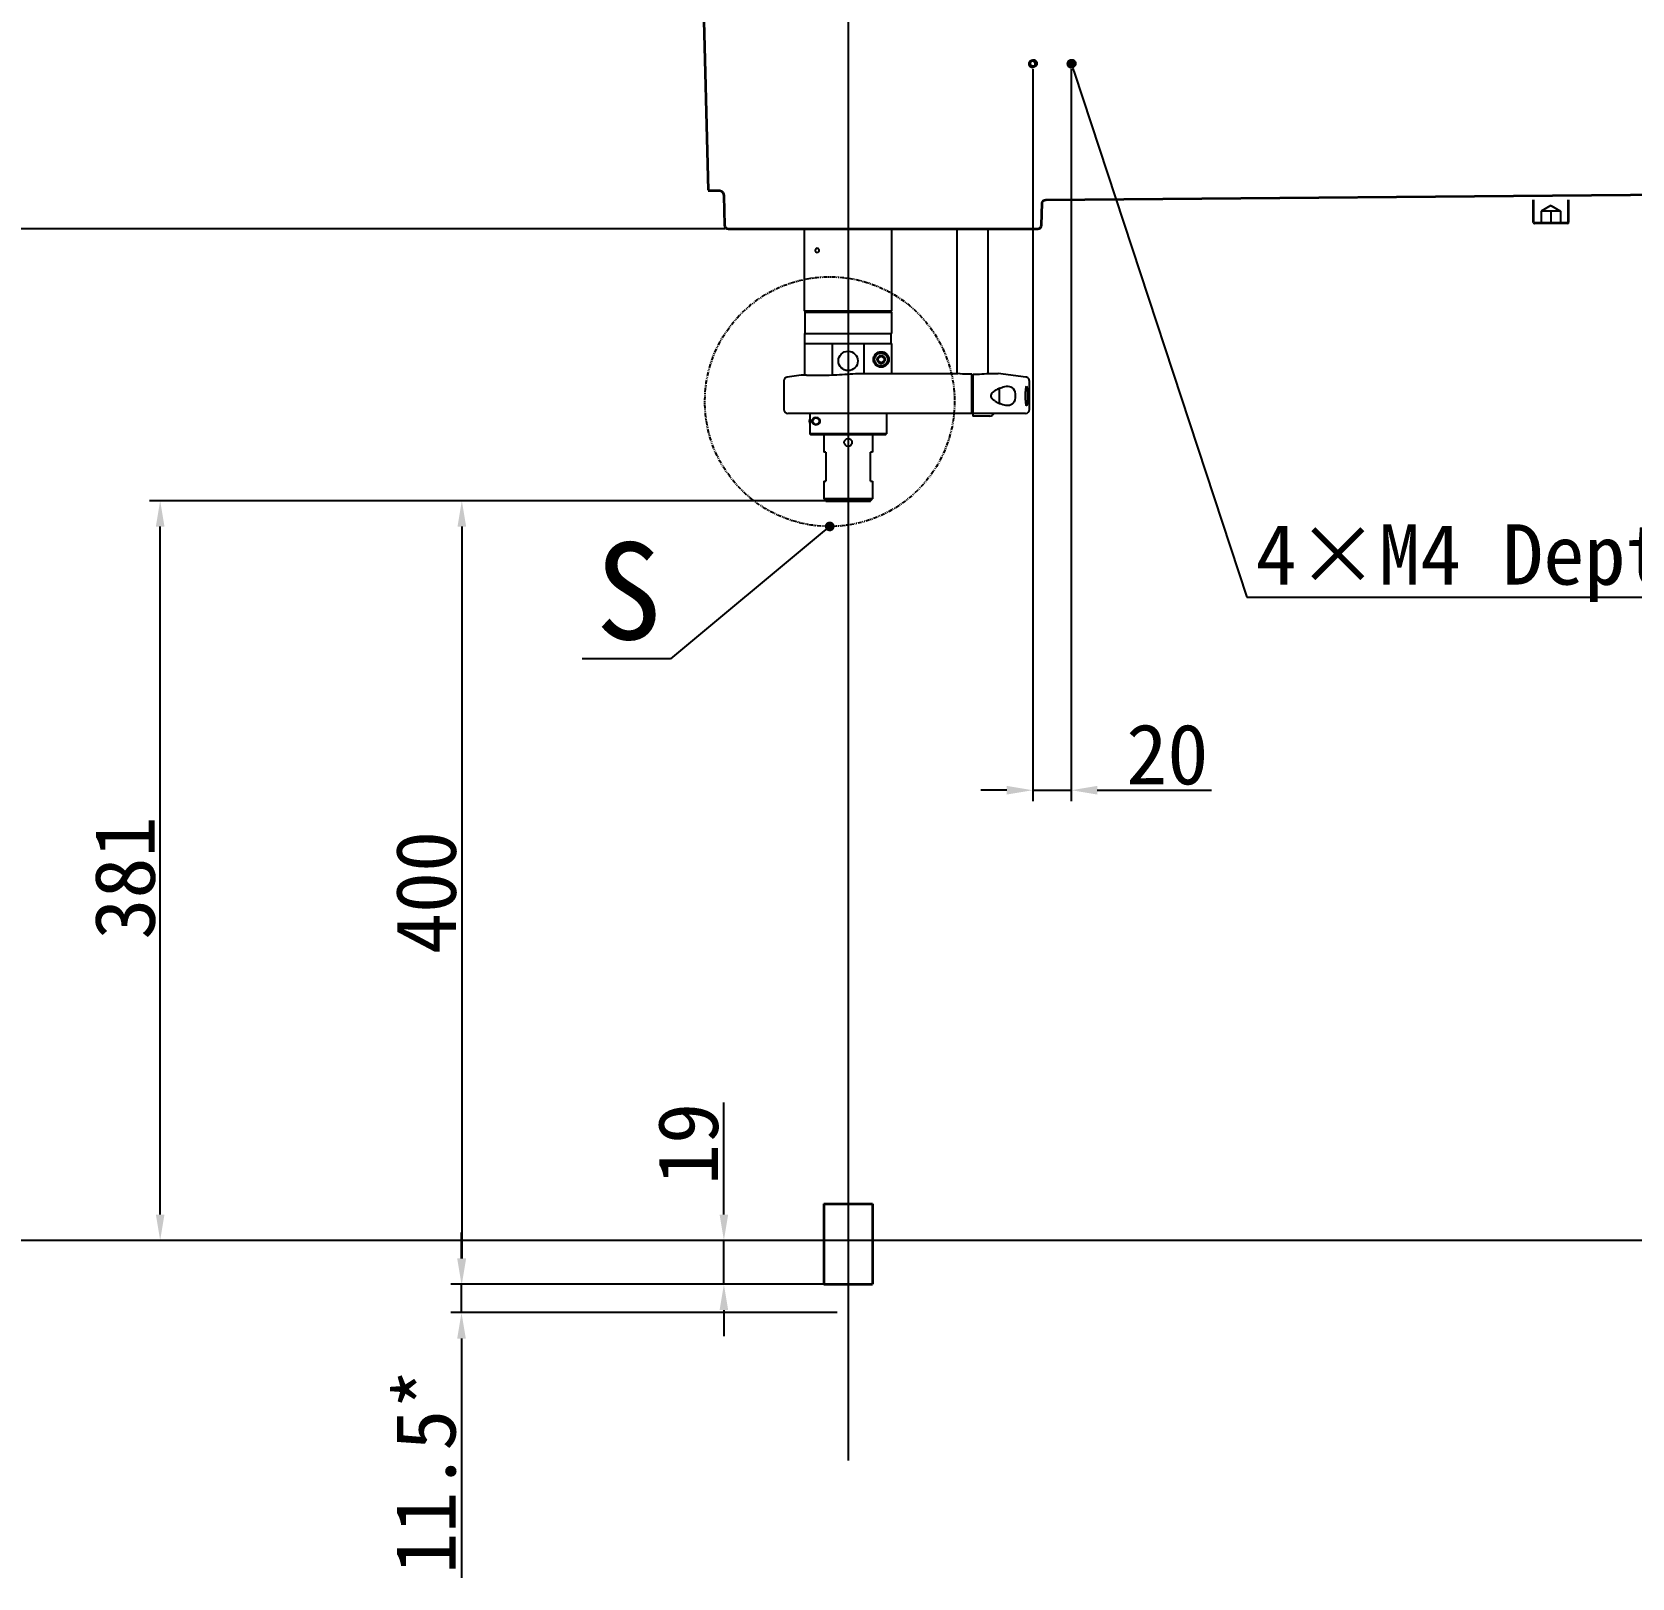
# Model space of a CAD drawing. Header units: millimetres. Extents: x 4086 to 8300, y 123 to 1549.
# Drawn here: x 6651 to 6836.4, y 844.7 to 1023.8 of the extents above; entities that cross this region are included whole.
import ezdxf
from ezdxf import colors
from ezdxf.entities.mleader import LeaderData, LeaderLine
from ezdxf.math import Vec2, Vec3

# ---------------------------------------------------------------- set-up
doc = ezdxf.new("R2010")
doc.units = ezdxf.units.MM
doc.linetypes.add('PHANTOM', pattern=[0.8, 0.45, -0.05, 0.1, -0.05, 0.1, -0.05])
doc.layers.add('中心线', color=7, linetype='Continuous')
for name, color, linetype, lineweight in [('标注', 7, 'Continuous', 25), ('粗线', 7, 'PHANTOM', 35), ('细线', 7, 'Continuous', 25)]:
    doc.layers.add(name, color=color, linetype=linetype, lineweight=lineweight)
doc.styles.get("Standard").update_dxf_attribs({"font": 'simsun.ttc'})
doc.dimstyles.new('直线标注', dxfattribs={"dimtxt": 7, "dimasz": 3, "dimexe": 1.25, "dimexo": 0.625, "dimtad": 1, "dimlfac": 4, "dimdsep": 46, "dimtxsty": 'Standard', "dimcen": 2.5, "dimadec": 0, "dimazin": 0, "dimtm": 1e-09, "dimtfac": 1, "dimtmove": 0, "dimatfit": 3, "dimfxl": 1, "dimarcsym": 0})

# ---------------------------------------------------------------- blocks, each defined once
blk = doc.blocks.new('*D2399')
at = {"layer": 'Defpoints', "color": 0}
for p in [(6665.83, 969.5), (6745.55, 969.5), (6991.74, 883.78)]:
    blk.add_point(p, dxfattribs=at)
at = {"layer": '标注', "color": 0, "linetype": 'Continuous', "lineweight": -2}
for p, q in [((6744.93, 969.5), (6664.58, 969.5)), ((6665.83, 886.78), (6665.83, 966.5)), ((6991.11, 883.78), (6664.58, 883.78))]:
    blk.add_line(p, q, dxfattribs=at)
at = {"layer": '标注', "color": 0}
for points in [[(6666.33, 966.5), (6665.33, 966.5), (6665.83, 969.5)], [(6665.33, 886.78), (6666.33, 886.78), (6665.83, 883.78)]]:
    blk.add_solid(points, dxfattribs=at)
at = {"layer": '标注', "color": 0, "insert": (6658.21, 925.78), "char_height": 7, "attachment_point": 2, "rotation": 90}
blk.add_mtext('381', dxfattribs=at)
blk = doc.blocks.new('*D2400')
at = {"layer": 'Defpoints', "color": 0}
for p in [(6621.42, 1144.6), (6728.74, 1144.6), (6991.74, 883.78)]:
    blk.add_point(p, dxfattribs=at)
at = {"layer": '标注', "color": 0, "linetype": 'Continuous', "lineweight": -2}
for p, q in [((6728.12, 1144.6), (6620.17, 1144.6)), ((6621.42, 886.78), (6621.42, 1141.6)), ((6991.11, 883.78), (6620.17, 883.78))]:
    blk.add_line(p, q, dxfattribs=at)
at = {"layer": '标注', "color": 0}
for points in [[(6621.92, 1141.6), (6620.92, 1141.6), (6621.42, 1144.6)], [(6620.92, 886.78), (6621.92, 886.78), (6621.42, 883.78)]]:
    blk.add_solid(points, dxfattribs=at)
at = {"layer": '标注', "color": 0, "insert": (6613.8, 1037.82), "char_height": 7, "attachment_point": 2, "rotation": 90}
blk.add_mtext('1158.7', dxfattribs=at)
blk = doc.blocks.new('*D2403')
at = {"layer": 'Defpoints', "color": 0}
for p in [(6643.07, 1001), (6731.88, 1001), (6988.09, 883.78)]:
    blk.add_point(p, dxfattribs=at)
at = {"layer": '标注', "color": 0, "linetype": 'Continuous', "lineweight": -2}
for p, q in [((6731.26, 1001), (6641.82, 1001)), ((6643.07, 886.78), (6643.07, 998)), ((6987.46, 883.78), (6641.82, 883.78))]:
    blk.add_line(p, q, dxfattribs=at)
at = {"layer": '标注', "color": 0}
for points in [[(6643.57, 998), (6642.57, 998), (6643.07, 1001)], [(6642.57, 886.78), (6643.57, 886.78), (6643.07, 883.78)]]:
    blk.add_solid(points, dxfattribs=at)
at = {"layer": '标注', "color": 0, "insert": (6635.45, 941.48), "char_height": 7, "attachment_point": 2, "rotation": 90}
blk.add_mtext('523', dxfattribs=at)
blk = doc.blocks.new('_Dot')
at = {"color": 0, "linetype": 'ByBlock', "lineweight": -2}
blk.add_line((-0.5, 0), (-1, 0), dxfattribs=at)
at = {"color": 0, "linetype": 'ByBlock', "const_width": 0.5}
blk.add_lwpolyline([(-0.25, 0, 1), (0.25, 0, 1)], format="xyb", close=True, dxfattribs=at)
blk = doc.blocks.new('*D2424')
at = {"layer": 'Defpoints', "color": 0}
for p in [(6766.95, 1020.12), (6771.42, 1020.13), (6771.42, 935.95)]:
    blk.add_point(p, dxfattribs=at)
at = {"layer": '标注', "color": 0, "lineweight": -2}
for p, q in [((6766.95, 1019.5), (6766.95, 934.7)), ((6771.42, 1019.51), (6771.42, 934.7)), ((6763.95, 935.95), (6760.95, 935.95)), ((6766.95, 935.95), (6771.42, 935.95)), ((6774.42, 935.95), (6787.67, 935.95))]:
    blk.add_line(p, q, dxfattribs=at)
at = {"layer": '标注', "color": 0}
for points in [[(6763.95, 935.45), (6763.95, 936.45), (6766.95, 935.95)], [(6774.42, 936.45), (6774.42, 935.45), (6771.42, 935.95)]]:
    blk.add_solid(points, dxfattribs=at)
at = {"layer": '标注', "color": 0, "insert": (6782.55, 940.07), "char_height": 7, "attachment_point": 5}
blk.add_mtext('20', dxfattribs=at)
blk = doc.blocks.new('*D2425')
at = {"layer": 'Defpoints', "color": 0}
for p in [(6745.55, 969.5), (6700.79, 878.7), (6745.55, 878.7)]:
    blk.add_point(p, dxfattribs=at)
at = {"layer": '标注', "color": 0, "lineweight": -2}
for p, q in [((6744.93, 969.5), (6699.54, 969.5)), ((6700.79, 966.5), (6700.79, 881.7)), ((6744.93, 878.7), (6699.54, 878.7))]:
    blk.add_line(p, q, dxfattribs=at)
at = {"layer": '标注', "color": 0}
for points in [[(6701.29, 966.5), (6700.29, 966.5), (6700.79, 969.5)], [(6700.29, 881.7), (6701.29, 881.7), (6700.79, 878.7)]]:
    blk.add_solid(points, dxfattribs=at)
at = {"layer": '标注', "color": 0, "insert": (6696.66, 924.1), "char_height": 7, "attachment_point": 5, "rotation": 90}
blk.add_mtext('400', dxfattribs=at)
blk = doc.blocks.new('*D2426')
at = {"layer": 'Defpoints', "color": 0}
for p in [(6731.16, 883.78), (6745.55, 883.78), (6745.55, 878.7)]:
    blk.add_point(p, dxfattribs=at)
at = {"layer": '标注', "color": 0, "lineweight": -2}
for p, q in [((6731.16, 886.78), (6731.16, 899.75)), ((6744.93, 883.78), (6729.91, 883.78)), ((6731.16, 878.7), (6731.16, 883.78)), ((6744.93, 878.7), (6729.91, 878.7)), ((6731.16, 875.7), (6731.16, 872.7))]:
    blk.add_line(p, q, dxfattribs=at)
at = {"layer": '标注', "color": 0}
for points in [[(6730.66, 886.78), (6731.66, 886.78), (6731.16, 883.78)], [(6731.66, 875.7), (6730.66, 875.7), (6731.16, 878.7)]]:
    blk.add_solid(points, dxfattribs=at)
at = {"layer": '标注', "color": 0, "insert": (6727.04, 894.96), "char_height": 7, "attachment_point": 5, "rotation": 90}
blk.add_mtext('19', dxfattribs=at)
blk = doc.blocks.new('*D2438')
at = {"layer": 'Defpoints', "color": 0}
for p in [(6700.75, 878.7), (6745.55, 878.7), (6744.93, 875.41)]:
    blk.add_point(p, dxfattribs=at)
at = {"layer": '标注', "color": 0, "lineweight": -2}
for p, q in [((6700.75, 881.7), (6700.75, 884.7)), ((6744.93, 878.7), (6699.5, 878.7)), ((6700.75, 875.41), (6700.75, 878.7)), ((6744.3, 875.41), (6699.5, 875.41)), ((6700.75, 872.41), (6700.75, 844.66))]:
    blk.add_line(p, q, dxfattribs=at)
at = {"layer": '标注', "color": 0}
for points in [[(6700.25, 881.7), (6701.25, 881.7), (6700.75, 878.7)], [(6701.25, 872.41), (6700.25, 872.41), (6700.75, 875.41)]]:
    blk.add_solid(points, dxfattribs=at)
at = {"layer": '标注', "color": 0, "insert": (6696.62, 857.03), "char_height": 7, "attachment_point": 5, "rotation": 90}
blk.add_mtext('11.5*', dxfattribs=at)

msp = doc.modelspace()

# ---------------------------------------------------------------- linework, layer by layer
for p, q in [((6740.49211, 991.50588), (6740.49211, 1001.00088)), ((6750.61711, 991.50588), (6750.61711, 1001.00089)), ((6740.55961, 991.43838), (6740.49211, 991.50588)), ((6740.49211, 991.50588), (6750.61711, 991.50588)), ((6740.59336, 991.43838), (6740.52586, 991.37088)), ((6740.52586, 991.37088), (6740.52586, 988.89588)), ((6740.52586, 991.37088), (6750.58336, 991.37088)), ((6750.54958, 991.43838), (6740.56029, 991.43838)), ((6750.51586, 991.43838), (6750.58336, 991.37088)), ((6750.54961, 991.43838), (6750.61711, 991.50588)), ((6750.58336, 991.37088), (6750.58336, 988.89588))]:
    msp.add_line(p, q)
at = {"color": 7, "linetype": 'Continuous'}
for p, q in [((6758.15461, 1001.00089), (6758.15461, 984.23838)), ((6761.75461, 1001.00089), (6761.75461, 984.23838)), ((6740.54836, 987.72588), (6740.54836, 988.89588)), ((6740.54843, 988.89588), (6750.56079, 988.89588)), ((6750.56086, 987.72588), (6750.56086, 988.89588)), ((6740.49211, 987.72588), (6740.49211, 984.03891)), ((6740.49231, 987.72588), (6750.61429, 987.72588)), ((6743.73711, 984.08348), (6743.73711, 987.72588)), ((6747.3721, 987.72588), (6747.3721, 984.23838)), ((6750.61429, 984.23838), (6750.61429, 987.72588)), ((6749.04445, 986.06313), (6749.37961, 986.25663)), ((6749.04445, 985.67613), (6749.04445, 986.06313)), ((6749.37961, 985.48263), (6749.04445, 985.67613)), ((6749.37961, 986.25663), (6749.71476, 986.06313)), ((6749.71476, 985.67613), (6749.37961, 985.48263)), ((6749.71476, 986.06313), (6749.71476, 985.67613)), ((6738.11473, 983.39113), (6738.11473, 980.07588)), ((6740.11815, 984.03881), (6738.50893, 983.83765)), ((6740.15184, 984.03895), (6740.11798, 984.03896)), ((6740.35752, 984.03905), (6740.15184, 984.03895)), ((6740.52425, 984.03907), (6740.35752, 984.03905)), ((6740.71708, 984.03903), (6740.52425, 984.03907)), ((6746.42783, 984.23853), (6746.3985, 984.23612)), ((6746.42781, 984.23838), (6758.26172, 984.23838)), ((6759.89836, 979.62588), (6759.89836, 984.15493)), ((6760.01086, 984.1707), (6760.01086, 979.28838)), ((6761.57614, 984.23838), (6762.96401, 984.23838)), ((6766.17027, 983.83765), (6762.96444, 984.23838)), ((6766.56446, 980.07588), (6766.56446, 983.39113)), ((6759.89836, 982.21338), (6760.01086, 982.21338)), ((6759.89836, 981.08838), (6760.01086, 981.08838)), ((6763.04836, 982.46651), (6763.04836, 980.83526)), ((6766.114, 979.62588), (6738.56474, 979.62588)), ((6741.11405, 979.62588), (6741.11405, 977.26337)), ((6749.99836, 979.62588), (6749.99836, 977.26348)), ((6761.99405, 979.28838), (6760.01086, 979.28838)), ((6741.11405, 977.26337), (6741.15157, 977.22587)), ((6741.15157, 977.22587), (6741.11405, 977.26337)), ((6749.99836, 977.26348), (6741.11406, 977.26338)), ((6741.15157, 977.22587), (6741.18909, 977.18837)), ((6749.88576, 977.15088), (6749.99836, 977.26348)), ((6741.18909, 977.18837), (6741.22661, 977.15088)), ((6749.88576, 977.15088), (6741.22655, 977.15088)), ((6742.74211, 977.15088), (6742.74211, 975.12588)), ((6748.36711, 977.15088), (6748.36711, 975.12588)), ((6742.96711, 975.12588), (6742.74211, 975.12588)), ((6742.96711, 975.12588), (6742.96711, 971.75088)), ((6748.14211, 971.75088), (6748.14211, 975.12588)), ((6748.36711, 975.12588), (6748.14211, 975.12588)), ((6742.74211, 971.75088), (6742.74211, 969.72588)), ((6742.74211, 971.75088), (6742.96711, 971.75088)), ((6748.14211, 971.75088), (6748.36711, 971.75088)), ((6748.36711, 971.75088), (6748.36711, 969.72588)), ((6742.74211, 969.72588), (6742.96711, 969.50088)), ((6748.36711, 969.72588), (6742.74211, 969.72588)), ((6748.14175, 969.50088), (6742.96711, 969.50088)), ((6748.14211, 969.50088), (6748.36711, 969.72588))]:
    msp.add_line(p, q, dxfattribs=at)
at = {"color": 6, "linetype": 'Continuous'}
for p, q in [((6740.54843, 988.89588), (6740.52586, 988.89588)), ((6750.56079, 988.89588), (6750.58336, 988.89588))]:
    msp.add_line(p, q, dxfattribs=at)
at = {"color": 7, "linetype": 'Continuous'}
for points in [[(6738.50892, 983.83765), (6738.37138, 983.79747), (6738.23192, 983.69401), (6738.14176, 983.54475), (6738.11473, 983.39113)], [(6766.56446, 983.39113), (6766.56407, 983.41008), (6766.55493, 983.48324), (6766.5347, 983.55207), (6766.50463, 983.61534), (6766.46634, 983.67163), (6766.42172, 983.7199), (6766.37259, 983.75973), (6766.32075, 983.79106), (6766.26806, 983.8141), (6766.21658, 983.82939), (6766.17028, 983.83765)], [(6738.11474, 980.07588), (6738.14234, 979.92072), (6738.23799, 979.76647), (6738.38669, 979.66261), (6738.56474, 979.62588)], [(6766.11446, 979.62588), (6766.29252, 979.66261), (6766.44121, 979.76647), (6766.53687, 979.92072), (6766.56446, 980.07588)]]:
    msp.add_lwpolyline(points, dxfattribs=at)
for centre, radius in [((6745.55461, 985.70088), 1.125), ((6749.37961, 985.86963), 0.9), ((6749.37961, 985.86963), 0.7875), ((6749.37961, 985.86963), 0.75375), ((6749.37961, 985.86963), 0.45), ((6749.37961, 985.86963), 0.387), ((6741.84291, 978.72324), 0.37125), ((6745.55461, 976.25088), 0.45)]:
    msp.add_circle(centre, radius, dxfattribs=at)
for centre, radius, start, end in [((6740.7341, 1116.41669), 132.37766, 269.9926363, 270.4138193), ((6740.99426, 1083.62513), 99.58508, 270.4004036, 270.6859569), ((6741.43881, 1050.16886), 66.1259, 270.6478447, 271.9870336), ((6741.58481, 1045.58919), 61.54393, 271.9990246, 272.20404), ((6741.8349, 1040.40273), 56.35171, 272.152749, 274.6451334), ((6764.19338, 979.81605), 2.92021, 119.4458118, 122.9245471), ((6764.20778, 983.50949), 2.948, 237.1021384, 240.5623793), ((6764.52386, 979.23262), 3.59074, 115.6174812, 119.4613624), ((6764.49679, 984.01892), 3.5337, 240.5409975, 243.6952616), ((6764.64778, 978.98194), 3.87036, 114.5586456, 115.6671342), ((6764.67473, 978.92288), 3.93528, 113.2619732, 114.5581731), ((6762.90773, 982.46651), 0.14062, 0, 14.5695436), ((6761.99405, 979.62588), 0.3375, 270, 325.1500954), ((6762.64032, 979.17588), 0.45, 90, 145.1500954), ((6764.64236, 984.30819), 3.85752, 243.6609607, 245.442822), ((6764.6747, 984.37869), 3.93509, 245.4412015, 246.7701911), ((6762.90773, 980.83526), 0.14062, 345.4349309, 0), ((6741.84291, 978.72324), 0.7875, 158.1249162, 201.8422725)]:
    msp.add_arc(centre, radius, start, end, dxfattribs=at)
for points in [[(6741.78153, 998.52588), (6741.78153, 998.63966), (6741.86144, 998.80688), (6741.97522, 998.80694)], [(6741.97522, 998.24482), (6741.88185, 998.24477), (6741.80626, 998.36199), (6741.78857, 998.45367)], [(6741.97522, 998.80694), (6742.06859, 998.807), (6742.14796, 998.69613), (6742.16965, 998.60531)], [(6742.17928, 998.52588), (6742.17928, 998.4101), (6742.09099, 998.24488), (6741.97522, 998.24482)], [(6762.26534, 981.98519), (6762.32704, 982.05574), (6762.39848, 982.11798), (6762.4733, 982.17444)], [(6762.6066, 981.03423), (6762.51974, 981.09054), (6762.43577, 981.15222), (6762.35898, 981.22163)], [(6762.4733, 982.17444), (6762.51641, 982.20698), (6762.56084, 982.23783), (6762.60615, 982.26724)]]:
    msp.add_open_spline(points, degree=3, dxfattribs=at)
for points, knots in [([(6741.78857, 998.45367), (6741.78627, 998.46559), (6741.78277, 998.48959), (6741.78153, 998.51381), (6741.78153, 998.52588)], [0, 0, 0, 0, 0.501588549, 1, 1, 1, 1]), ([(6742.16965, 998.60531), (6742.17277, 998.59226), (6742.17756, 998.56592), (6742.17928, 998.53918), (6742.17928, 998.52588)], [0, 0, 0, 0, 0.502195678, 1, 1, 1, 1]), ([(6749.37961, 986.31963), (6749.31234, 986.31787), (6749.17674, 986.28942), (6749.01589, 986.15924), (6748.92635, 985.97434), (6748.92552, 985.76846), (6749.01399, 985.58211), (6749.17526, 985.4503), (6749.31194, 985.42134), (6749.37961, 985.41963)], [0, 0, 0, 0, 0.143993697, 0.285949773, 0.427623774, 0.569846368, 0.711800434, 0.855154421, 1, 1, 1, 1]), ([(6749.37961, 985.41963), (6749.44687, 985.42139), (6749.58247, 985.44984), (6749.74332, 985.58002), (6749.83286, 985.76492), (6749.83369, 985.9708), (6749.74522, 986.15715), (6749.58395, 986.28896), (6749.44727, 986.31793), (6749.37961, 986.31963)], [0, 0, 0, 0, 0.143993697, 0.285949773, 0.427623774, 0.569846368, 0.711800434, 0.855154421, 1, 1, 1, 1]), ([(6759.89836, 984.15493), (6759.73272, 984.15519), (6759.18706, 984.16283), (6758.63652, 984.17078), (6758.26175, 984.23838)], [0, 0, 0, 0, 0.303112158, 1, 1, 1, 1]), ([(6760.01086, 984.1707), (6760.17175, 984.1709), (6760.69399, 984.17532), (6761.21692, 984.19806), (6761.57615, 984.23838)], [0, 0, 0, 0, 0.308003052, 1, 1, 1, 1]), ([(6763.12055, 982.53825), (6763.20173, 982.57315), (6763.50686, 982.69174), (6763.8333, 982.77588), (6764.07319, 982.77588)], [0, 0, 0, 0, 0.269197256, 1, 1, 1, 1]), ([(6764.07318, 982.77588), (6764.29775, 982.77588), (6764.85811, 982.53173), (6764.97591, 981.65088), (6764.85812, 980.77004), (6764.29775, 980.52588), (6764.07319, 980.52588)], [0, 0, 0, 0, 0.215514032, 0.500000425, 0.784485866, 1, 1, 1, 1]), ([(6766.23976, 980.52588), (6766.20814, 980.52588), (6766.19107, 980.68949), (6766.14791, 980.87761), (6766.1286, 981.24672), (6766.11686, 981.6508), (6766.1286, 982.0549), (6766.1479, 982.42403), (6766.19107, 982.61223), (6766.20811, 982.77585), (6766.23975, 982.77588)], [0, 0, 0, 0, 0.0416473, 0.149797408, 0.310484369, 0.499966517, 0.689448344, 0.850152909, 0.958331909, 1, 1, 1, 1]), ([(6766.23974, 982.77588), (6766.27089, 982.77588), (6766.28302, 982.61096), (6766.31712, 982.42395), (6766.32744, 982.05438), (6766.33534, 981.65086), (6766.32744, 981.24735), (6766.31712, 980.87776), (6766.28301, 980.69083), (6766.27089, 980.52585), (6766.23975, 980.52588)], [0, 0, 0, 0, 0.041156067, 0.149141498, 0.310120905, 0.500012882, 0.689899408, 0.850867814, 0.958855992, 1, 1, 1, 1]), ([(6762.26375, 981.31778), (6762.18419, 981.40951), (6762.05128, 981.65192), (6762.18533, 981.8937), (6762.26534, 981.98519)], [0, 0, 0, 0, 0.499773054, 1, 1, 1, 1]), ([(6762.35898, 981.22163), (6762.34229, 981.23672), (6762.30947, 981.26773), (6762.27858, 981.30069), (6762.26375, 981.31778)], [0, 0, 0, 0, 0.498691637, 1, 1, 1, 1]), ([(6741.84291, 978.27324), (6741.77564, 978.275), (6741.64005, 978.30345), (6741.4792, 978.43362), (6741.38965, 978.61853), (6741.38882, 978.82441), (6741.47729, 979.01076), (6741.63856, 979.14256), (6741.77525, 979.17153), (6741.84291, 979.17324)], [0, 0, 0, 0, 0.143993697, 0.285949773, 0.427623774, 0.569846368, 0.711800434, 0.855154421, 1, 1, 1, 1]), ([(6741.84291, 979.17324), (6741.91017, 979.17147), (6742.04577, 979.14302), (6742.20662, 979.01285), (6742.29616, 978.82794), (6742.29699, 978.62207), (6742.20852, 978.43572), (6742.04726, 978.30391), (6741.91057, 978.27494), (6741.84291, 978.27324)], [0, 0, 0, 0, 0.143993697, 0.285949773, 0.427623774, 0.569846368, 0.711800434, 0.855154421, 1, 1, 1, 1]), ([(6764.0732, 980.52588), (6763.99779, 980.52588), (6763.67005, 980.55589), (6763.3546, 980.66304), (6763.12262, 980.76262)], [0, 0, 0, 0, 0.230003224, 1, 1, 1, 1])]:
    msp.add_open_spline(points, degree=3, knots=knots, dxfattribs=at)
at = {"layer": '中心线'}
msp.add_line((6745.55495, 1157.00065), (6745.55495, 858.27992), dxfattribs=at)
at = {"layer": '粗线', "linetype": 'Continuous'}
for p, q in [((6728.73627, 1029.12758), (6729.35495, 1005.50088)), ((6766.85014, 1020.51089), (6766.74423, 1020.45789)), ((6771.34398, 1020.51089), (6771.23806, 1020.45789)), ((6767.18147, 1019.84641), (6767.07646, 1019.79387)), ((6771.6753, 1019.84641), (6771.5703, 1019.79387)), ((6731.13052, 1005.04371), (6731.16653, 1004.83766)), ((6768.47739, 1004.37588), (6903.27995, 1005.50088)), ((6731.16653, 1004.83766), (6731.22578, 1001.44303)), ((6767.98412, 1001.44303), (6768.03798, 1003.99728)), ((6768.31596, 1004.3459), (6768.47823, 1004.37588)), ((6824.97995, 1001.78838), (6824.97995, 1004.37588)), ((6829.02995, 1001.78838), (6829.02995, 1004.37588)), ((6828.91777, 1001.67588), (6825.0928, 1001.67588)), ((6731.67571, 1001.00088), (6767.53418, 1001.00089))]:
    msp.add_line(p, q, dxfattribs=at)
at = {"layer": '粗线', "color": 7, "linetype": 'Continuous'}
msp.add_line((6742.9678, 969.50088), (6748.14211, 969.50088), dxfattribs=at)
at = {"layer": '粗线', "linetype": 'ByBlock'}
for p, q in [((6742.74245, 888.01818), (6742.74245, 878.70216)), ((6742.74245, 888.01818), (6748.36745, 888.01818)), ((6748.36745, 888.01818), (6748.36745, 878.70216)), ((6742.74245, 878.70216), (6748.36745, 878.70216))]:
    msp.add_line(p, q, dxfattribs=at)
at = {"layer": '粗线', "linetype": 'Continuous'}
for points in [[(6729.35573, 1005.47114), (6730.69758, 1005.46869), (6730.88434, 1005.37489), (6731.0333, 1005.22865), (6731.13051, 1005.04375)], [(6768.02759, 1003.9333), (6768.04837, 1004.06126), (6768.10428, 1004.17725), (6768.19346, 1004.27489), (6768.31591, 1004.34587), (6768.47819, 1004.37588)], [(6731.22578, 1001.44303), (6731.26222, 1001.27333), (6731.36022, 1001.13001)], [(6731.36022, 1001.13001), (6731.50514, 1001.03446), (6731.67571, 1001.00088)]]:
    msp.add_lwpolyline(points, dxfattribs=at)
for centre, radius, start, end in [((6767.53418, 1001.45088), 0.45, 270.0004165, 359.0000591), ((6825.09245, 1001.78838), 0.1125, 180, 270.0104926), ((6828.91745, 1001.78838), 0.1125, 270.1698871, 0)]:
    msp.add_arc(centre, radius, start, end, dxfattribs=at)
for points, knots in [([(6767.28109, 1020.12588), (6767.281, 1020.19046), (6767.24586, 1020.32079), (6767.10402, 1020.46179), (6766.91139, 1020.51423), (6766.71785, 1020.46319), (6766.5747, 1020.32207), (6766.53951, 1020.19077), (6766.5396, 1020.12588)], [0, 0, 0, 0, 0.168163371, 0.333024301, 0.499041595, 0.664895582, 0.831011717, 1, 1, 1, 1]), ([(6766.5396, 1020.12588), (6766.53969, 1020.06131), (6766.57483, 1019.93098), (6766.71667, 1019.78997), (6766.9093, 1019.73753), (6767.10284, 1019.78857), (6767.24599, 1019.9297), (6767.28118, 1020.06099), (6767.28109, 1020.12588)], [0, 0, 0, 0, 0.168163371, 0.333024301, 0.499041595, 0.664895582, 0.831011717, 1, 1, 1, 1]), ([(6766.64507, 1020.17865), (6766.64507, 1020.24263), (6766.67953, 1020.37275), (6766.82081, 1020.51453), (6767.01425, 1020.56741), (6767.20866, 1020.51595), (6767.35158, 1020.37418), (6767.38655, 1020.24304), (6767.38655, 1020.17865)], [0, 0, 0, 0, 0.166553814, 0.332369016, 0.498763959, 0.665135297, 0.832370236, 1, 1, 1, 1]), ([(6767.38655, 1020.17865), (6767.38655, 1020.11467), (6767.35208, 1019.98454), (6767.21081, 1019.84276), (6767.01736, 1019.78989), (6766.82296, 1019.84135), (6766.68003, 1019.98312), (6766.64507, 1020.11425), (6766.64507, 1020.17865)], [0, 0, 0, 0, 0.166553603, 0.332368583, 0.498763303, 0.665134419, 0.832369295, 1, 1, 1, 1]), ([(6766.64508, 1020.17865), (6766.64508, 1020.24323), (6766.67994, 1020.37362), (6766.82165, 1020.51479), (6767.01431, 1020.56726), (6767.20792, 1020.51614), (6767.35121, 1020.37496), (6767.38654, 1020.24359), (6767.38654, 1020.17865)], [0, 0, 0, 0, 0.168130686, 0.332877881, 0.49881292, 0.664697798, 0.830927288, 1, 1, 1, 1]), ([(6767.38654, 1020.17865), (6767.38654, 1020.11406), (6767.35167, 1019.98367), (6767.20996, 1019.84251), (6767.01731, 1019.79004), (6766.8237, 1019.84116), (6766.6804, 1019.98234), (6766.64508, 1020.1137), (6766.64508, 1020.17865)], [0, 0, 0, 0, 0.168130685, 0.33287788, 0.49881292, 0.664697799, 0.83092729, 1, 1, 1, 1]), ([(6771.77492, 1020.12588), (6771.77483, 1020.19046), (6771.7397, 1020.32079), (6771.59785, 1020.46179), (6771.40522, 1020.51423), (6771.21168, 1020.46319), (6771.06854, 1020.32207), (6771.03335, 1020.19077), (6771.03344, 1020.12588)], [0, 0, 0, 0, 0.168163371, 0.333024301, 0.499041595, 0.664895582, 0.831011717, 1, 1, 1, 1]), ([(6771.03344, 1020.12588), (6771.03353, 1020.06131), (6771.06866, 1019.93098), (6771.2105, 1019.78997), (6771.40314, 1019.73753), (6771.59668, 1019.78857), (6771.73982, 1019.9297), (6771.77501, 1020.06099), (6771.77492, 1020.12588)], [0, 0, 0, 0, 0.168163371, 0.333024301, 0.499041595, 0.664895582, 0.831011717, 1, 1, 1, 1]), ([(6771.1389, 1020.17865), (6771.1389, 1020.24263), (6771.17336, 1020.37275), (6771.31464, 1020.51453), (6771.50809, 1020.56741), (6771.70249, 1020.51595), (6771.84542, 1020.37418), (6771.88038, 1020.24304), (6771.88038, 1020.17865)], [0, 0, 0, 0, 0.166553814, 0.332369016, 0.498763959, 0.665135297, 0.832370236, 1, 1, 1, 1]), ([(6771.88038, 1020.17865), (6771.88038, 1020.11467), (6771.84591, 1019.98454), (6771.70464, 1019.84276), (6771.51119, 1019.78989), (6771.31679, 1019.84135), (6771.17386, 1019.98312), (6771.1389, 1020.11425), (6771.1389, 1020.17865)], [0, 0, 0, 0, 0.166553603, 0.332368583, 0.498763303, 0.665134419, 0.832369295, 1, 1, 1, 1]), ([(6771.13891, 1020.17865), (6771.13891, 1020.24323), (6771.17377, 1020.37362), (6771.31549, 1020.51479), (6771.50814, 1020.56726), (6771.70175, 1020.51614), (6771.84504, 1020.37496), (6771.88037, 1020.24359), (6771.88037, 1020.17865)], [0, 0, 0, 0, 0.168130686, 0.332877881, 0.49881292, 0.664697798, 0.830927288, 1, 1, 1, 1]), ([(6771.88037, 1020.17865), (6771.88037, 1020.11406), (6771.8455, 1019.98367), (6771.70379, 1019.84251), (6771.51114, 1019.79004), (6771.31753, 1019.84116), (6771.17424, 1019.98234), (6771.13891, 1020.1137), (6771.13891, 1020.17865)], [0, 0, 0, 0, 0.168130685, 0.33287788, 0.49881292, 0.664697799, 0.830927289, 1, 1, 1, 1])]:
    msp.add_open_spline(points, degree=3, knots=knots, dxfattribs=at)
at = {"layer": '细线', "linetype": 'Continuous'}
for p, q in [((6827.00495, 1003.7204), (6825.87995, 1003.07088)), ((6827.00495, 1003.7204), (6828.12995, 1003.07088)), ((6825.87995, 1003.07088), (6825.87995, 1001.67588)), ((6828.12995, 1003.07088), (6825.87995, 1003.07088)), ((6827.00495, 1003.07088), (6827.00495, 1001.67588)), ((6828.12995, 1003.07088), (6828.12995, 1001.67588))]:
    msp.add_line(p, q, dxfattribs=at)
at = {"layer": '细线', "linetype": 'PHANTOM'}
msp.add_circle((6743.42469, 980.98657), 14.46695, dxfattribs=at)

# ---------------------------------------------------------------- dimensions: what is measured, and where the dimension line sits
at = {"layer": '标注', "linetype": 'Continuous'}
for base, p1, p2, text, picture, middle in [((6621.42018, 1144.59588), (6991.73693, 883.77588), (6728.74473, 1144.59588), '1158.7', '*D2400', (6621.42018, 1037.8199)), ((6643.07001, 1001.00088), (6988.08896, 883.77588), (6731.88065, 1001.00088), '523', '*D2403', (6643.07001, 941.48349)), ((6665.83212, 969.50088), (6991.73693, 883.77588), (6745.55495, 969.50088), '381', '*D2399', (6665.83212, 925.78164))]:
    dim = msp.add_linear_dim(base=base, p1=p1, p2=p2, angle=90, text=text, dimstyle='直线标注', override={"dimtxsty": 'Standard'}, dxfattribs=at)
    dim.commit()
    dim.dimension.update_dxf_attribs({"geometry": picture, "text_midpoint": middle, "dimtype": 160})
at = {"layer": '标注'}
dim = msp.add_linear_dim(base=(6771.42333, 935.94652), p1=(6766.95279, 1020.12498), p2=(6771.42333, 1020.13492), text='20', dimstyle='直线标注', dxfattribs=at)
dim.commit()
dim.dimension.update_dxf_attribs({"geometry": '*D2424', "text_midpoint": (6782.54554, 940.07152)})
dim = msp.add_linear_dim(base=(6700.78929, 878.70216), p1=(6745.55495, 969.50088), p2=(6745.55495, 878.70216), angle=90, text='400', dimstyle='直线标注', dxfattribs=at)
dim.commit()
dim.dimension.update_dxf_attribs({"geometry": '*D2425', "text_midpoint": (6696.66429, 924.10152)})
dim = msp.add_linear_dim(base=(6731.16174, 883.77588), p1=(6745.55495, 878.70216), p2=(6745.55495, 883.77588), angle=90, text='19', dimstyle='直线标注', dxfattribs=at)
dim.commit()
dim.dimension.update_dxf_attribs({"geometry": '*D2426', "text_midpoint": (6731.16174, 894.96326), "dimtype": 160})
dim = msp.add_linear_dim(base=(6700.74825, 878.70216), p1=(6744.92995, 875.40945), p2=(6745.55495, 878.70216), angle=90, text='11.5*', dimstyle='直线标注', override={"dimtxsty": 'Standard'}, dxfattribs=at)
dim.commit()
dim.dimension.update_dxf_attribs({"geometry": '*D2438', "text_midpoint": (6700.74825, 857.03305), "dimtype": 160})

# ---------------------------------------------------------------- leaders
ml = msp.add_multileader_mtext('Standard')
ml.set_content('S', color=256)
ml.set_leader_properties()
ml.set_arrow_properties(name='DOT')
ml.build(insert=Vec2(0, 0))
ml.multileader.update_dxf_attribs({"text_left_attachment_type": 5, "text_right_attachment_type": 6, "dogleg_length": 0.36, "arrow_head_size": 1.125})
ctx = ml.context
ctx.base_point, ctx.char_height, ctx.arrow_head_size, ctx.landing_gap_size, ctx.plane_origin = Vec3(6717.34175, 951.17293), 11.25, 1.125, 0.2025, Vec3(6743.42469, 966.51962)
ctx.left_attachment, ctx.right_attachment, ctx.text_align_type, ctx.attachment_type = 5, 6, 2, 2
notes = []
notes.append((ctx, [(0, (1, 1, 0), (6724.96737, 951.17293), (-1, 0), 0.81, [(0, [(6743.42469, 966.51962)], 0, [])])]))
ctx.mtext.insert, ctx.mtext.alignment, ctx.mtext.flow_direction = Vec3(6723.95487, 964.67293), 3, 5
ml = msp.add_multileader_mtext('Standard', dxfattribs=at)
ml.set_content('4{\\C0;×}M4 Depth 10', color=256)
ml.set_leader_properties()
ml.set_arrow_properties(name='DOT')
ml.build(insert=Vec2(0, 0))
ml.multileader.update_dxf_attribs({"text_left_attachment_type": 5, "text_right_attachment_type": 6, "dogleg_length": 0.36, "arrow_head_size": 1.125})
ctx = ml.context
ctx.base_point, ctx.char_height, ctx.arrow_head_size, ctx.landing_gap_size, ctx.plane_origin = Vec3(6792.58714, 958.33339), 7, 1.125, 0.2025, Vec3(6771.42333, 1020.13492)
ctx.left_attachment, ctx.right_attachment = 5, 6
notes.append((ctx, [(0, (1, 1, 0), (6791.77714, 958.33339), (1, 0), 0.81, [(0, [(6771.42333, 1020.13492)], 0, [])])]))
ctx.mtext.insert, ctx.mtext.flow_direction = Vec3(6792.78964, 966.78032), 5
for ctx, leaders in notes:
    for number, flags, end, landing, length, lines in leaders:
        leader = LeaderData()
        leader.index, (leader.has_last_leader_line, leader.has_dogleg_vector, leader.attachment_direction) = number, flags
        leader.last_leader_point, leader.dogleg_vector, leader.dogleg_length = Vec3(end), Vec3(landing), length
        for number, points, colour, breaks in lines:
            line = LeaderLine()
            line.index, line.vertices, line.color, line.breaks = number, Vec3.list(points), colors.encode_raw_color(colour), breaks
            leader.lines.append(line)
        ctx.leaders.append(leader)

doc.saveas('drawing.dxf')
